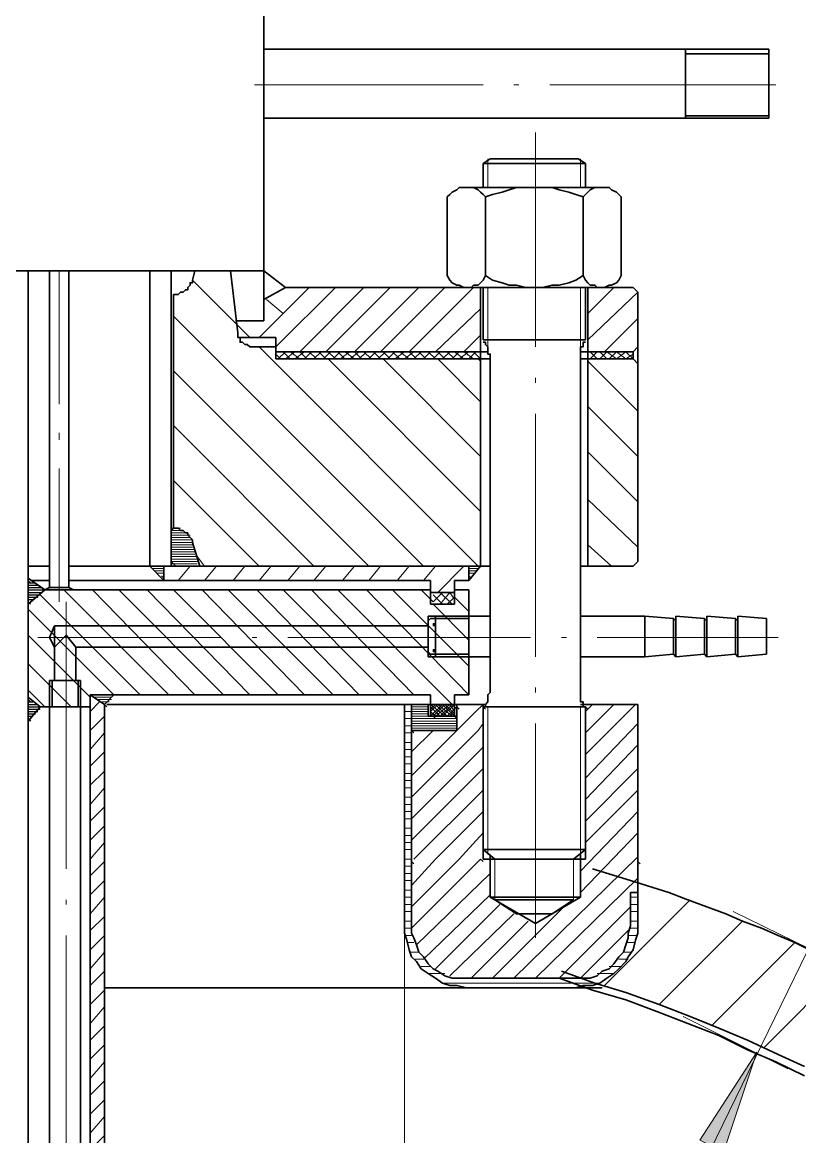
# Model space of a CAD drawing. Header units: inches. Extents: x 46040 to 48278, y -91226 to -88002.
# Drawn here: x 46793.2 to 46949.9, y -89120.8 to -88896.2 of the extents above; entities that cross this region are included whole.
import ezdxf

# ---------------------------------------------------------------- set-up
doc = ezdxf.new("R2010")
doc.units = ezdxf.units.IN
doc.layers.add('图层 1', color=7, linetype='Continuous')
doc.layers.add('轮廓线', color=7, linetype='Continuous')
doc.layers.add('标注线', color=3, linetype='Continuous', lineweight=9)
doc.layers.add('细实线', color=140, linetype='Continuous', lineweight=9)

msp = doc.modelspace()

# ---------------------------------------------------------------- hatches: boundary and pattern name
at = {"layer": '标注线'}
msp.add_hatch(color=256, dxfattribs=at).paths.add_polyline_path([(46941.275, -89103.728), (46929.755, -89121.49), (46934.554, -89123.889)])
at = {"layer": '轮廓线'}
h = msp.add_hatch(color=256, dxfattribs=at)
h.dxf.hatch_style = 2
h.paths.add_polyline_path([(46875.995, -89017.33), (46876.474, -89017.33), (46876.474, -89017.808), (46875.995, -89017.808)])
h = msp.add_hatch(color=256, dxfattribs=at)
h.dxf.hatch_style = 2
h.paths.add_polyline_path([(46875.995, -89022.609), (46876.474, -89022.609), (46876.474, -89023.09), (46875.995, -89023.09)])

# ---------------------------------------------------------------- linework, layer by layer
at = {"layer": '图层 1', "lineweight": 0}
for points in [[(46875.995, -89017.33), (46876.474, -89017.33), (46876.474, -89017.808), (46875.995, -89017.808), (46875.995, -89017.33)], [(46875.995, -89022.609), (46876.474, -89022.609), (46876.474, -89023.09), (46875.995, -89023.09), (46875.995, -89022.609)]]:
    msp.add_lwpolyline(points, dxfattribs=at)
at = {"layer": '标注线'}
for points in [[(46870.235, -89033.65), (46870.235, -89142.609)], [(46961.915, -89061.969), (46904.314, -89180.049)], [(46941.275, -89103.728), (46929.755, -89121.49), (46934.554, -89123.889), (46941.275, -89103.728)]]:
    msp.add_lwpolyline(points, dxfattribs=at)
at = {"layer": '细实线', "lineweight": 18}
for points in [[(46851.034, -88949.65), (46840.954, -88959.728)], [(46856.314, -88949.65), (46844.314, -88961.65)], [(46862.075, -88949.65), (46849.114, -88962.609)], [(46867.355, -88949.65), (46854.394, -88962.609)], [(46873.114, -88949.65), (46860.155, -88962.609)], [(46878.394, -88949.65), (46865.435, -88962.609)], [(46884.155, -88949.65), (46871.194, -88962.609)], [(46912.474, -88949.65), (46907.194, -88954.93)], [(46917.275, -88950.609), (46907.194, -88960.209)], [(46842.394, -88952.049), (46845.755, -88954.93)], [(46823.675, -88955.41), (46874.075, -89005.808)], [(46885.595, -88953.969), (46876.474, -88962.609)], [(46917.275, -88955.889), (46910.554, -88962.609)], [(46885.595, -88959.25), (46882.235, -88962.609)], [(46840.954, -88961.65), (46885.114, -89005.808)], [(46844.314, -88963.09), (46845.275, -88964.049)], [(46846.235, -88962.609), (46844.794, -88964.049)], [(46845.755, -88962.609), (46847.194, -88964.049)], [(46848.155, -88962.609), (46846.235, -88964.049)], [(46847.194, -88962.609), (46849.114, -88964.049)], [(46850.075, -88962.609), (46848.155, -88964.049)], [(46849.114, -88962.609), (46850.554, -88964.049)], [(46851.515, -88962.609), (46850.075, -88964.049)], [(46851.034, -88962.609), (46852.474, -88964.049)], [(46853.435, -88962.609), (46851.995, -88964.049)], [(46852.954, -88962.609), (46854.394, -88964.049)], [(46855.355, -88962.609), (46853.915, -88964.049)], [(46854.874, -88962.609), (46856.314, -88964.049)], [(46854.874, -88964.049), (46885.595, -88994.769)], [(46857.275, -88962.609), (46855.835, -88964.049)], [(46856.794, -88962.609), (46858.235, -88964.049)], [(46859.194, -88962.609), (46857.275, -88964.049)], [(46858.235, -88962.609), (46860.155, -88964.049)], [(46861.114, -88962.609), (46859.194, -88964.049)], [(46860.155, -88962.609), (46861.595, -88964.049)], [(46862.554, -88962.609), (46861.114, -88964.049)], [(46862.075, -88962.609), (46863.515, -88964.049)], [(46864.474, -88962.609), (46863.034, -88964.049)], [(46863.995, -88962.609), (46865.435, -88964.049)], [(46866.394, -88962.609), (46864.954, -88964.049)], [(46865.915, -88962.609), (46867.355, -88964.049)], [(46865.915, -88964.049), (46885.595, -88983.728)], [(46868.314, -88962.609), (46866.874, -88964.049)], [(46867.835, -88962.609), (46869.275, -88964.049)], [(46870.235, -88962.609), (46868.314, -88964.049)], [(46869.275, -88962.609), (46871.194, -88964.049)], [(46872.155, -88962.609), (46870.235, -88964.049)], [(46871.194, -88962.609), (46872.634, -88964.049)], [(46873.595, -88962.609), (46872.155, -88964.049)], [(46873.114, -88962.609), (46874.554, -88964.049)], [(46875.515, -88962.609), (46874.075, -88964.049)], [(46875.034, -88962.609), (46876.474, -88964.049)], [(46877.435, -88962.609), (46875.995, -88964.049)], [(46876.954, -88962.609), (46878.394, -88964.049)], [(46876.954, -88964.049), (46885.595, -88972.689)], [(46879.355, -88962.609), (46877.915, -88964.049)], [(46878.874, -88962.609), (46880.314, -88964.049)], [(46881.275, -88962.609), (46879.835, -88964.049)], [(46880.314, -88962.609), (46882.235, -88964.049)], [(46883.194, -88962.609), (46881.275, -88964.049)], [(46882.235, -88962.609), (46884.155, -88964.049)], [(46884.634, -88962.609), (46883.194, -88964.049)], [(46884.155, -88962.609), (46885.595, -88964.049)], [(46907.194, -88964.529), (46917.275, -88974.609)], [(46823.675, -88966.449), (46863.034, -89005.808)], [(46907.194, -88973.65), (46917.275, -88983.728)], [(46823.675, -88977.49), (46851.995, -89005.808)], [(46907.194, -88982.769), (46917.275, -88992.849)], [(46823.675, -88988.529), (46840.954, -89005.808)], [(46907.194, -88992.369), (46917.275, -89001.969)], [(46907.194, -89001.49), (46911.995, -89005.808)], [(46827.034, -89005.808), (46824.634, -89008.689)], [(46832.314, -89005.808), (46829.915, -89008.689)], [(46838.075, -89005.808), (46835.675, -89008.689)], [(46843.355, -89005.808), (46840.954, -89008.689)], [(46849.114, -89005.808), (46846.714, -89008.689)], [(46854.394, -89005.808), (46851.995, -89008.689)], [(46860.155, -89005.808), (46857.755, -89008.689)], [(46865.435, -89005.808), (46863.034, -89008.689)], [(46871.194, -89005.808), (46868.794, -89008.689)], [(46876.474, -89005.808), (46874.075, -89008.689)], [(46882.235, -89005.808), (46876.954, -89011.09)], [(46796.794, -89011.568), (46816.954, -89031.728)], [(46801.595, -89010.609), (46822.714, -89031.728)], [(46807.355, -89010.609), (46827.995, -89031.728)], [(46812.634, -89010.609), (46833.755, -89031.728)], [(46818.394, -89010.609), (46839.034, -89031.728)], [(46823.675, -89010.609), (46844.794, -89031.728)], [(46829.435, -89010.609), (46850.075, -89031.728)], [(46834.714, -89010.609), (46855.835, -89031.728)], [(46840.474, -89010.609), (46861.114, -89031.728)], [(46845.755, -89010.609), (46866.874, -89031.728)], [(46851.515, -89010.609), (46872.155, -89031.728)], [(46856.794, -89010.609), (46880.314, -89034.129)], [(46862.554, -89010.609), (46883.194, -89031.728)], [(46867.835, -89010.609), (46883.194, -89025.969)], [(46875.995, -89013.49), (46883.194, -89020.689)], [(46880.314, -89012.049), (46883.194, -89014.93)], [(46794.394, -89014.449), (46811.675, -89031.728)], [(46794.394, -89019.728), (46806.874, -89032.209)], [(46794.394, -89025.49), (46803.034, -89034.129)], [(46808.794, -89033.17), (46806.874, -89035.09)], [(46916.794, -89033.65), (46906.714, -89043.728)], [(46912.474, -89033.65), (46906.714, -89039.41)], [(46809.755, -89036.049), (46806.874, -89038.93)], [(46884.634, -89035.09), (46880.794, -89038.93)], [(46917.275, -89037.49), (46906.714, -89048.529)], [(46809.755, -89039.41), (46806.874, -89042.769)], [(46885.114, -89038.93), (46871.675, -89052.369)], [(46880.794, -89038.93), (46871.675, -89048.049)], [(46809.755, -89043.25), (46806.874, -89046.129)], [(46886.075, -89042.289), (46871.675, -89056.689)], [(46917.275, -89041.808), (46906.714, -89052.849)], [(46809.755, -89047.09), (46806.874, -89049.969)], [(46886.075, -89046.609), (46871.675, -89061.01)], [(46917.275, -89046.609), (46906.714, -89057.17)], [(46809.755, -89050.449), (46806.874, -89053.808)], [(46886.075, -89050.93), (46872.155, -89064.849)], [(46917.275, -89050.93), (46906.714, -89061.49)], [(46809.755, -89054.289), (46806.874, -89057.17)], [(46886.075, -89055.25), (46876.474, -89064.849)], [(46917.275, -89055.25), (46905.755, -89067.25)], [(46809.755, -89058.129), (46806.874, -89061.01)], [(46917.275, -89059.568), (46905.755, -89071.568)], [(46809.755, -89061.49), (46806.874, -89064.849)], [(46809.755, -89065.33), (46806.874, -89068.209)], [(46885.595, -89064.849), (46871.675, -89078.769)], [(46881.275, -89064.849), (46871.675, -89074.449)], [(46876.474, -89064.849), (46871.675, -89070.129)], [(46917.275, -89064.369), (46892.314, -89088.849)], [(46887.515, -89067.728), (46872.634, -89082.129)], [(46809.755, -89069.17), (46806.874, -89072.049)], [(46917.275, -89068.689), (46896.634, -89088.849)], [(46809.755, -89072.529), (46806.874, -89075.889)], [(46887.515, -89072.049), (46874.075, -89085.01)], [(46889.435, -89073.969), (46876.474, -89086.93)], [(46915.835, -89074.449), (46901.435, -89088.849)], [(46927.835, -89073.01), (46910.554, -89090.289)], [(46809.755, -89076.369), (46806.874, -89079.25)], [(46892.314, -89075.889), (46879.355, -89088.369)], [(46895.194, -89077.33), (46883.675, -89088.849)], [(46915.835, -89078.769), (46905.755, -89088.849)], [(46938.394, -89077.33), (46921.595, -89094.129)], [(46809.755, -89080.209), (46806.874, -89083.09)], [(46809.755, -89083.568), (46806.874, -89086.93)], [(46948.954, -89081.65), (46932.155, -89098.449)], [(46809.755, -89087.41), (46806.874, -89090.289)], [(46959.034, -89086.449), (46942.714, -89102.769)], [(46809.755, -89091.25), (46806.874, -89094.129)], [(46809.755, -89094.609), (46806.874, -89097.969)], [(46809.755, -89098.449), (46806.874, -89101.33)], [(46809.755, -89102.289), (46806.874, -89105.17)], [(46809.755, -89105.65), (46806.874, -89109.01)], [(46809.755, -89109.49), (46806.874, -89112.369)], [(46809.755, -89113.33), (46806.874, -89116.209)], [(46809.755, -89116.689), (46806.874, -89120.049)], [(46809.755, -89120.529), (46806.874, -89123.41)]]:
    msp.add_lwpolyline(points, dxfattribs=at)
at = {"layer": '轮廓线', "lineweight": 35}
for points in [[(46841.915, -88703.889), (46841.915, -88915.568)], [(46841.915, -88901.65), (46943.675, -88901.65)], [(46926.874, -88901.65), (46926.874, -88915.568)], [(46943.675, -88901.65), (46943.675, -88915.568)], [(46926.874, -88902.609), (46943.675, -88902.609)], [(46926.874, -88915.09), (46943.675, -88915.09)], [(46841.915, -88915.568), (46841.915, -88956.369)], [(46841.915, -88915.568), (46943.675, -88915.568)], [(46887.515, -88923.728), (46886.075, -88924.689)], [(46905.275, -88923.728), (46887.515, -88923.728)], [(46905.275, -88923.728), (46906.714, -88924.689)], [(46886.075, -88924.689), (46886.075, -88929.49)], [(46906.714, -88924.689), (46886.075, -88924.689)], [(46906.714, -88924.689), (46906.714, -88929.49)], [(46886.554, -88931.41), (46886.075, -88930.93), (46885.595, -88930.449), (46885.114, -88929.969), (46884.155, -88929.49), (46883.675, -88929.49), (46882.714, -88929.49), (46882.235, -88929.49), (46881.275, -88929.49), (46880.794, -88929.969), (46879.835, -88930.449), (46879.355, -88930.93), (46878.874, -88931.41)], [(46910.075, -88929.49), (46882.714, -88929.49)], [(46906.235, -88931.41), (46904.794, -88930.93), (46903.355, -88930.449), (46901.435, -88929.969), (46899.995, -88929.49), (46898.075, -88929.49), (46896.634, -88929.49), (46894.714, -88929.49), (46892.794, -88929.49), (46891.355, -88929.969), (46889.915, -88930.449), (46887.995, -88930.93), (46886.554, -88931.41)], [(46913.915, -88931.41), (46913.435, -88930.93), (46912.954, -88930.449), (46911.995, -88929.969), (46911.515, -88929.49), (46910.554, -88929.49), (46910.075, -88929.49), (46909.114, -88929.49), (46908.634, -88929.49), (46907.675, -88929.969), (46907.194, -88930.449), (46906.714, -88930.93), (46906.235, -88931.41)], [(46878.874, -88931.41), (46878.874, -88947.25)], [(46886.554, -88931.41), (46886.554, -88947.25)], [(46906.235, -88931.41), (46906.235, -88947.25)], [(46913.915, -88931.41), (46913.915, -88947.25)], [(46690.714, -88946.289), (46841.915, -88946.289)], [(46794.394, -88946.289), (46794.394, -89151.25)], [(46798.714, -88946.289), (46798.714, -89010.129)], [(46802.554, -88946.289), (46802.554, -89010.129)], [(46818.874, -88946.289), (46818.874, -89005.808)], [(46823.194, -88946.289), (46823.194, -89005.808)], [(46827.995, -88946.289), (46827.515, -88948.209)], [(46835.194, -88946.289), (46836.634, -88958.769)], [(46841.915, -88946.289), (46846.235, -88949.65)], [(46823.675, -88951.09), (46824.155, -88951.09), (46824.634, -88951.09), (46825.114, -88950.609), (46825.595, -88950.609), (46826.075, -88950.129), (46826.554, -88950.129), (46826.554, -88949.65), (46827.034, -88949.17), (46827.034, -88948.689), (46827.515, -88948.689), (46827.515, -88948.209)], [(46878.874, -88947.25), (46879.355, -88948.209), (46879.835, -88948.689), (46880.794, -88949.17), (46881.275, -88949.17), (46882.235, -88949.65), (46882.714, -88949.65), (46883.675, -88949.65), (46884.155, -88949.17), (46885.114, -88949.17), (46885.595, -88948.689), (46886.075, -88948.209), (46886.554, -88947.25)], [(46886.554, -88947.25), (46887.995, -88948.209), (46889.915, -88948.689), (46891.355, -88949.17), (46892.794, -88949.17), (46894.714, -88949.65), (46896.634, -88949.65), (46898.075, -88949.65), (46899.995, -88949.17), (46901.435, -88949.17), (46903.355, -88948.689), (46904.794, -88948.209), (46906.235, -88947.25)], [(46906.235, -88947.25), (46906.714, -88948.209), (46907.194, -88948.689), (46907.675, -88949.17), (46908.634, -88949.17), (46909.114, -88949.65), (46910.075, -88949.65), (46910.554, -88949.65), (46911.515, -88949.17), (46911.995, -88949.17), (46912.954, -88948.689), (46913.435, -88948.209), (46913.915, -88947.25)], [(46823.675, -88951.09), (46823.675, -88998.129)], [(46846.235, -88949.65), (46841.915, -88952.049)], [(46846.235, -88949.65), (46916.314, -88949.65)], [(46885.595, -88949.65), (46912.474, -88949.65)], [(46885.595, -88949.65), (46885.595, -89005.808)], [(46886.075, -88949.65), (46886.075, -88960.209)], [(46906.714, -88949.65), (46906.714, -88960.209)], [(46907.194, -88949.65), (46907.194, -89005.808)], [(46916.314, -88949.65), (46917.275, -88950.609)], [(46917.275, -88950.609), (46917.275, -88961.65)], [(46841.915, -88952.049), (46841.915, -88956.369)], [(46917.275, -88954.93), (46917.275, -89004.849)], [(46836.155, -88956.369), (46841.915, -88956.369)], [(46836.634, -88958.769), (46836.634, -88959.25), (46836.634, -88959.728), (46837.114, -88959.728), (46837.114, -88960.209), (46837.114, -88960.689), (46837.595, -88960.689), (46838.075, -88961.17), (46838.554, -88961.17), (46839.034, -88961.65), (46839.515, -88961.65)], [(46836.634, -88959.728), (46844.314, -88959.728)], [(46844.314, -88959.728), (46844.314, -88964.049)], [(46906.714, -88960.209), (46886.075, -88960.209)], [(46839.515, -88961.65), (46844.314, -88961.65)], [(46887.515, -88963.568), (46887.515, -88963.09), (46887.034, -88963.09), (46887.034, -88962.609), (46887.034, -88962.129), (46887.034, -88961.65), (46886.554, -88961.17), (46886.554, -88960.689), (46886.075, -88960.689)], [(46906.714, -88960.689), (46906.235, -88960.689), (46906.235, -88961.17), (46906.235, -88961.65), (46905.755, -88961.65), (46905.755, -88962.129), (46905.755, -88962.609), (46905.755, -88963.09), (46905.755, -88963.568)], [(46917.275, -88961.65), (46916.314, -88962.609)], [(46844.314, -88962.609), (46887.034, -88962.609)], [(46844.314, -88964.049), (46887.515, -88964.049)], [(46887.515, -88963.09), (46887.515, -89031.25)], [(46916.314, -88962.609), (46905.755, -88962.609)], [(46905.755, -88963.568), (46905.755, -89031.25)], [(46916.314, -88964.049), (46905.755, -88964.049)], [(46916.314, -88962.609), (46916.314, -88964.049)], [(46916.314, -88964.049), (46917.275, -88965.01)], [(46827.515, -89001.01), (46827.515, -89000.529), (46827.034, -89000.049), (46826.554, -88999.568), (46826.554, -88999.09), (46826.075, -88999.09), (46825.595, -88998.609), (46825.114, -88998.609), (46824.634, -88998.129), (46824.155, -88998.129), (46823.675, -88998.129)], [(46827.515, -89001.01), (46828.954, -89005.808)], [(46823.194, -89004.849), (46824.155, -89005.808)], [(46917.275, -89004.849), (46916.314, -89005.808)], [(46794.394, -89005.808), (46798.714, -89005.808)], [(46802.554, -89005.808), (46887.515, -89005.808)], [(46818.874, -89005.808), (46821.755, -89008.689)], [(46821.755, -89005.808), (46821.755, -89008.689)], [(46883.194, -89005.808), (46883.194, -89008.689)], [(46885.595, -89005.808), (46883.194, -89008.689)], [(46916.314, -89005.808), (46905.755, -89005.808)], [(46794.394, -89008.209), (46797.755, -89010.609)], [(46794.874, -89008.689), (46798.714, -89008.689)], [(46798.714, -89008.689), (46794.874, -89008.689)], [(46802.554, -89008.689), (46875.515, -89008.689)], [(46875.515, -89008.689), (46875.515, -89011.09)], [(46880.314, -89008.689), (46880.314, -89011.09)], [(46880.314, -89008.689), (46883.194, -89008.689)], [(46797.755, -89010.609), (46794.394, -89013.49)], [(46798.714, -89010.129), (46797.755, -89010.609)], [(46797.755, -89010.609), (46875.515, -89010.609)], [(46798.714, -89010.129), (46802.554, -89010.129)], [(46802.554, -89010.129), (46803.515, -89010.609)], [(46875.515, -89010.609), (46875.515, -89013.49)], [(46875.515, -89011.09), (46880.314, -89011.09)], [(46880.314, -89010.609), (46883.194, -89010.609)], [(46880.314, -89010.609), (46880.314, -89013.49)], [(46883.194, -89010.609), (46883.194, -89031.728)], [(46875.515, -89013.49), (46880.314, -89013.49)], [(46875.034, -89015.889), (46875.034, -89024.049)], [(46876.474, -89015.889), (46875.034, -89015.889)], [(46875.995, -89016.369), (46875.515, -89016.369), (46875.034, -89016.849), (46875.034, -89017.33)], [(46883.194, -89016.369), (46875.995, -89016.369)], [(46876.474, -89015.889), (46876.474, -89024.049)], [(46883.194, -89015.889), (46876.474, -89015.889)], [(46883.194, -89015.889), (46887.515, -89015.889)], [(46918.714, -89015.889), (46905.755, -89015.889)], [(46918.714, -89015.889), (46918.714, -89024.049)], [(46918.714, -89015.889), (46924.474, -89016.369)], [(46924.474, -89016.369), (46924.474, -89023.568)], [(46924.474, -89016.369), (46924.954, -89016.849)], [(46924.954, -89015.889), (46924.954, -89024.049)], [(46924.954, -89015.889), (46930.714, -89016.369)], [(46930.714, -89016.369), (46930.714, -89023.568)], [(46930.714, -89016.369), (46931.194, -89016.849)], [(46931.194, -89015.889), (46931.194, -89024.049)], [(46931.194, -89015.889), (46936.954, -89016.369)], [(46936.954, -89016.369), (46936.954, -89023.568)], [(46936.954, -89016.369), (46937.435, -89016.849)], [(46937.435, -89015.889), (46937.435, -89024.049)], [(46937.435, -89015.889), (46943.194, -89016.369)], [(46943.194, -89016.369), (46943.194, -89023.568)], [(46799.675, -89017.808), (46798.714, -89020.209)], [(46875.034, -89017.808), (46799.675, -89017.808)], [(46799.675, -89017.808), (46799.675, -89028.849)], [(46798.714, -89020.209), (46799.675, -89022.129)], [(46802.075, -89019.728), (46799.675, -89022.129)], [(46802.075, -89019.728), (46803.995, -89022.129)], [(46875.034, -89022.129), (46803.995, -89022.129)], [(46803.995, -89022.129), (46803.995, -89028.849)], [(46875.034, -89022.609), (46875.034, -89023.09), (46875.515, -89023.568), (46875.995, -89023.568)], [(46876.474, -89024.049), (46875.034, -89024.049)], [(46883.194, -89023.568), (46875.995, -89023.568)], [(46883.194, -89024.049), (46876.474, -89024.049)], [(46883.194, -89024.049), (46887.515, -89024.049)], [(46918.714, -89024.049), (46905.755, -89024.049)], [(46924.474, -89023.568), (46918.714, -89024.049)], [(46924.474, -89023.568), (46924.954, -89024.049)], [(46930.714, -89023.568), (46924.954, -89024.049)], [(46930.714, -89023.568), (46931.194, -89024.049)], [(46936.954, -89023.568), (46931.194, -89024.049)], [(46936.954, -89023.568), (46937.435, -89024.049)], [(46943.194, -89023.568), (46937.435, -89024.049)], [(46798.714, -89028.849), (46804.954, -89028.849)], [(46798.714, -89028.849), (46798.714, -89034.129)], [(46799.194, -89028.849), (46799.194, -89034.129)], [(46804.474, -89028.849), (46804.474, -89034.129)], [(46804.954, -89028.849), (46804.954, -89034.129)], [(46806.874, -89031.728), (46875.515, -89031.728)], [(46806.874, -89031.728), (46809.755, -89033.65)], [(46806.874, -89031.728), (46806.874, -89157.969)], [(46811.675, -89031.728), (46809.755, -89033.65)], [(46875.515, -89031.728), (46875.515, -89033.65)], [(46880.314, -89031.728), (46883.194, -89031.728)], [(46880.314, -89031.728), (46880.314, -89033.65)], [(46886.075, -89034.129), (46886.554, -89034.129), (46886.554, -89033.65), (46887.034, -89033.17), (46887.034, -89032.689), (46887.034, -89032.209), (46887.034, -89031.728), (46887.515, -89031.25)], [(46905.755, -89031.25), (46905.755, -89031.25), (46905.755, -89031.728), (46905.755, -89032.209), (46905.755, -89032.689), (46905.755, -89033.17), (46906.235, -89033.17), (46906.235, -89033.65), (46906.235, -89034.129), (46906.714, -89034.129)], [(46794.394, -89032.209), (46796.794, -89034.129)], [(46796.794, -89034.129), (46794.394, -89037.01)], [(46796.794, -89034.129), (46806.874, -89034.129)], [(46798.714, -89034.129), (46798.714, -89131.568)], [(46804.954, -89034.129), (46804.954, -89131.568)], [(46809.755, -89033.65), (46809.755, -89146.93)], [(46810.235, -89033.65), (46880.314, -89033.65)], [(46823.194, -89033.65), (46880.314, -89033.65)], [(46870.235, -89033.65), (46870.235, -89078.289)], [(46871.675, -89033.65), (46871.675, -89078.289)], [(46873.114, -89033.65), (46875.515, -89033.65)], [(46873.114, -89033.65), (46875.515, -89033.65)], [(46875.034, -89033.65), (46875.034, -89036.049)], [(46875.034, -89033.65), (46875.034, -89036.049)], [(46875.515, -89033.65), (46875.515, -89036.049)], [(46875.515, -89033.65), (46875.515, -89036.049)], [(46880.314, -89033.65), (46886.554, -89033.65)], [(46880.314, -89033.65), (46886.554, -89033.65)], [(46880.314, -89033.65), (46880.314, -89036.049)], [(46880.314, -89033.65), (46886.554, -89033.65)], [(46880.314, -89033.65), (46886.554, -89033.65)], [(46880.314, -89033.65), (46886.554, -89033.65)], [(46880.314, -89033.65), (46880.314, -89036.049)], [(46880.794, -89033.65), (46880.794, -89038.93)], [(46880.794, -89033.65), (46880.794, -89038.93)], [(46886.075, -89033.65), (46880.794, -89033.65)], [(46886.075, -89033.65), (46886.075, -89062.93)], [(46886.075, -89034.129), (46906.714, -89034.129)], [(46886.075, -89034.129), (46906.714, -89034.129)], [(46886.075, -89034.129), (46886.554, -89034.609)], [(46905.755, -89033.65), (46917.275, -89033.65)], [(46906.235, -89033.65), (46917.275, -89033.65)], [(46906.235, -89033.65), (46917.275, -89033.65)], [(46906.235, -89033.65), (46917.275, -89033.65)], [(46906.235, -89033.65), (46917.275, -89033.65)], [(46906.235, -89033.65), (46917.275, -89033.65)], [(46906.714, -89034.129), (46906.714, -89062.93)], [(46906.714, -89034.129), (46907.194, -89034.609)], [(46917.275, -89033.65), (46917.275, -89078.289)], [(46875.034, -89036.049), (46880.794, -89036.049)], [(46875.034, -89036.049), (46880.794, -89036.049)], [(46871.675, -89038.93), (46880.794, -89038.93)], [(46872.155, -89038.93), (46880.794, -89038.93)], [(46886.075, -89061.969), (46886.075, -89064.849)], [(46886.075, -89062.93), (46906.714, -89062.93)], [(46886.075, -89062.93), (46888.474, -89064.849)], [(46906.714, -89062.93), (46904.314, -89064.849)], [(46906.714, -89062.93), (46906.714, -89064.849)], [(46886.075, -89064.849), (46896.634, -89064.849)], [(46887.515, -89063.889), (46887.515, -89072.529)], [(46888.474, -89064.849), (46904.314, -89064.849)], [(46906.714, -89064.849), (46896.634, -89064.849)], [(46905.755, -89063.889), (46905.755, -89072.529)], [(46917.275, -89065.33), (46917.755, -89065.808)], [(46917.275, -89065.33), (46917.755, -89065.808)], [(46908.155, -89066.769), (46915.835, -89069.17)], [(46915.835, -89069.17), (46923.515, -89071.568)], [(46887.515, -89072.529), (46896.634, -89072.529)], [(46887.515, -89072.529), (46896.634, -89077.808)], [(46905.755, -89072.529), (46896.634, -89072.529)], [(46905.755, -89072.529), (46896.634, -89077.808)], [(46915.835, -89071.568), (46917.275, -89071.568)], [(46915.835, -89071.568), (46915.835, -89078.289)], [(46923.515, -89071.568), (46927.355, -89073.01)], [(46904.314, -89073.01), (46888.474, -89073.01)], [(46888.474, -89073.01), (46892.794, -89075.889)], [(46904.314, -89073.01), (46899.995, -89075.889)], [(46927.355, -89073.01), (46931.194, -89074.449)], [(46931.194, -89074.449), (46935.034, -89075.889)], [(46899.995, -89075.889), (46892.794, -89075.889)], [(46935.034, -89075.889), (46938.394, -89077.33)], [(46870.235, -89078.289), (46870.235, -89079.728), (46870.714, -89081.17), (46871.194, -89083.09), (46871.675, -89084.529), (46872.634, -89085.49), (46873.595, -89086.93), (46875.034, -89087.889), (46876.474, -89088.849), (46877.915, -89089.808), (46879.355, -89090.289), (46880.794, -89090.289), (46882.714, -89090.769)], [(46870.235, -89078.289), (46870.235, -89079.728), (46870.714, -89081.17), (46871.194, -89083.09), (46871.675, -89084.529), (46872.634, -89085.49), (46873.595, -89086.93), (46875.034, -89087.889), (46876.474, -89088.849), (46877.915, -89089.808), (46879.355, -89090.289), (46880.794, -89090.289), (46882.714, -89090.769)], [(46871.675, -89078.289), (46871.675, -89079.728), (46872.155, -89080.689), (46872.634, -89082.129), (46873.114, -89083.568), (46874.075, -89084.529), (46875.034, -89085.969), (46875.995, -89086.93), (46876.954, -89087.41), (46878.394, -89088.369), (46879.835, -89088.849), (46881.275, -89088.849), (46882.714, -89088.849)], [(46871.675, -89078.289), (46871.675, -89079.728), (46872.155, -89080.689), (46872.634, -89082.129), (46873.114, -89083.568), (46874.075, -89084.529), (46875.034, -89085.969), (46875.995, -89086.93), (46876.954, -89087.41), (46878.394, -89088.369), (46879.835, -89088.849), (46881.275, -89088.849), (46882.714, -89088.849)], [(46904.794, -89088.849), (46906.235, -89088.849), (46907.675, -89088.849), (46909.114, -89088.369), (46910.075, -89087.41), (46911.515, -89086.93), (46912.474, -89085.969), (46913.435, -89084.529), (46914.394, -89083.568), (46914.874, -89082.129), (46915.355, -89080.689), (46915.355, -89079.728), (46915.835, -89078.289)], [(46904.794, -89088.849), (46906.235, -89088.849), (46907.675, -89088.849), (46909.114, -89088.369), (46910.075, -89087.41), (46911.515, -89086.93), (46912.474, -89085.969), (46913.435, -89084.529), (46914.394, -89083.568), (46914.874, -89082.129), (46915.355, -89080.689), (46915.355, -89079.728), (46915.835, -89078.289)], [(46904.794, -89090.769), (46906.235, -89090.289), (46908.155, -89090.289), (46909.595, -89089.808), (46911.034, -89088.849), (46912.474, -89087.889), (46913.435, -89086.93), (46914.874, -89085.49), (46915.355, -89084.529), (46916.314, -89083.09), (46916.794, -89081.17), (46917.275, -89079.728), (46917.275, -89078.289)], [(46938.394, -89077.33), (46942.235, -89078.769)], [(46942.235, -89078.769), (46945.595, -89080.209)], [(46945.595, -89080.209), (46948.954, -89081.65)], [(46948.954, -89081.65), (46952.794, -89083.568)], [(46901.915, -89087.41), (46908.634, -89089.808)], [(46882.714, -89088.849), (46904.794, -89088.849)], [(46901.435, -89088.849), (46908.155, -89091.25)], [(46908.634, -89089.808), (46914.874, -89091.728)], [(46910.075, -89090.769), (46809.755, -89090.769)], [(46882.714, -89090.769), (46904.794, -89090.769)], [(46908.155, -89091.25), (46914.874, -89093.17)], [(46914.874, -89091.728), (46921.595, -89094.129)], [(46914.874, -89093.17), (46921.114, -89095.568)], [(46921.595, -89094.129), (46927.835, -89096.529)], [(46921.114, -89095.568), (46927.355, -89097.969)], [(46927.835, -89096.529), (46933.595, -89098.93)], [(46927.355, -89097.969), (46933.595, -89100.369)], [(46933.595, -89098.93), (46939.355, -89101.33)], [(46933.595, -89100.369), (46939.355, -89103.25)], [(46939.355, -89101.33), (46945.595, -89104.209)], [(46939.355, -89103.25), (46945.114, -89105.65)], [(46945.114, -89105.65), (46950.874, -89108.529)], [(46945.595, -89104.209), (46950.874, -89106.609)]]:
    msp.add_lwpolyline(points, dxfattribs=at)
at = {"layer": '轮廓线', "lineweight": 18}
for points in [[(46839.995, -88908.849), (46886.075, -88908.849)], [(46892.314, -88908.849), (46893.275, -88908.849)], [(46899.515, -88908.849), (46945.114, -88908.849)], [(46896.634, -88961.65), (46896.634, -88918.449)], [(46887.034, -88923.728), (46887.034, -88929.49)], [(46905.755, -88923.728), (46905.755, -88929.49)], [(46800.634, -88946.289), (46800.634, -88973.17)], [(46827.515, -88948.209), (46839.034, -88959.728)], [(46887.034, -88949.65), (46887.034, -88962.129)], [(46905.755, -88949.65), (46905.755, -88962.129)], [(46896.634, -88968.849), (46896.634, -88967.889)], [(46896.634, -89024.049), (46896.634, -88975.09)], [(46800.634, -88978.93), (46800.634, -88980.369)], [(46800.634, -88986.129), (46800.634, -89013.01)], [(46828.474, -89003.889), (46829.915, -89005.808)], [(46802.075, -89013.01), (46802.075, -89066.769)], [(46796.314, -89020.209), (46833.275, -89020.209)], [(46839.515, -89020.209), (46840.474, -89020.209)], [(46846.714, -89020.209), (46895.675, -89020.209)], [(46901.915, -89020.209), (46902.874, -89020.209)], [(46909.114, -89020.209), (46945.595, -89020.209)], [(46896.634, -89031.25), (46896.634, -89030.289)], [(46871.675, -89034.129), (46875.034, -89034.129)], [(46872.155, -89034.129), (46875.034, -89034.129)], [(46877.915, -89033.65), (46875.515, -89036.049)], [(46876.954, -89033.65), (46875.515, -89035.09)], [(46876.474, -89033.65), (46875.515, -89034.609)], [(46875.515, -89033.65), (46875.995, -89034.129)], [(46875.515, -89033.65), (46878.394, -89036.049)], [(46877.915, -89033.65), (46875.515, -89036.049)], [(46876.954, -89033.65), (46875.515, -89035.09)], [(46876.474, -89033.65), (46875.515, -89034.609)], [(46875.515, -89033.65), (46875.995, -89034.129)], [(46875.515, -89033.65), (46878.394, -89036.049)], [(46875.515, -89034.129), (46877.435, -89036.049)], [(46875.515, -89034.129), (46877.435, -89036.049)], [(46878.394, -89033.65), (46875.995, -89036.049)], [(46878.394, -89033.65), (46875.995, -89036.049)], [(46879.355, -89033.65), (46876.474, -89036.049)], [(46876.474, -89033.65), (46878.874, -89036.049)], [(46879.355, -89033.65), (46876.474, -89036.049)], [(46876.474, -89033.65), (46878.874, -89036.049)], [(46876.954, -89033.65), (46879.835, -89036.049)], [(46876.954, -89033.65), (46879.835, -89036.049)], [(46879.835, -89033.65), (46877.435, -89036.049)], [(46879.835, -89033.65), (46877.435, -89036.049)], [(46880.314, -89033.65), (46877.915, -89036.049)], [(46877.915, -89033.65), (46880.314, -89036.049)], [(46880.314, -89033.65), (46877.915, -89036.049)], [(46877.915, -89033.65), (46880.314, -89036.049)], [(46878.394, -89033.65), (46880.314, -89035.568)], [(46878.394, -89033.65), (46880.314, -89035.568)], [(46879.355, -89033.65), (46880.314, -89035.09)], [(46879.355, -89033.65), (46880.314, -89035.09)], [(46880.314, -89034.129), (46880.794, -89034.609)], [(46880.314, -89034.129), (46880.794, -89034.609)], [(46886.075, -89033.65), (46884.634, -89035.09)], [(46887.034, -89034.129), (46887.034, -89063.889)], [(46905.755, -89034.129), (46905.755, -89063.889)], [(46908.155, -89033.65), (46906.714, -89035.09)], [(46870.235, -89035.09), (46871.675, -89035.09)], [(46870.235, -89036.529), (46871.675, -89036.529)], [(46871.675, -89034.609), (46875.034, -89034.609)], [(46871.675, -89035.09), (46875.034, -89035.09)], [(46871.675, -89035.568), (46875.034, -89035.568)], [(46871.675, -89036.049), (46875.034, -89036.049)], [(46871.675, -89036.529), (46880.794, -89036.529)], [(46872.155, -89034.609), (46875.034, -89034.609)], [(46872.155, -89035.09), (46875.034, -89035.09)], [(46872.155, -89035.568), (46875.034, -89035.568)], [(46872.155, -89036.049), (46875.034, -89036.049)], [(46872.155, -89036.529), (46880.794, -89036.529)], [(46875.515, -89035.09), (46876.474, -89036.049)], [(46875.515, -89035.09), (46876.474, -89036.049)], [(46875.995, -89036.049), (46876.474, -89036.529)], [(46875.995, -89036.049), (46876.474, -89036.529)], [(46880.314, -89034.609), (46878.874, -89036.049)], [(46880.314, -89034.609), (46878.874, -89036.049)], [(46880.314, -89035.09), (46879.355, -89036.049)], [(46880.314, -89035.09), (46879.355, -89036.049)], [(46880.314, -89036.049), (46880.794, -89036.529)], [(46880.314, -89036.049), (46880.794, -89036.529)], [(46870.235, -89037.969), (46871.675, -89037.969)], [(46871.675, -89037.01), (46880.794, -89037.01)], [(46871.675, -89037.49), (46880.794, -89037.49)], [(46871.675, -89037.969), (46880.794, -89037.969)], [(46871.675, -89038.449), (46880.794, -89038.449)], [(46872.155, -89037.01), (46880.794, -89037.01)], [(46872.155, -89037.49), (46880.794, -89037.49)], [(46872.155, -89037.969), (46880.794, -89037.969)], [(46872.155, -89038.449), (46880.794, -89038.449)], [(46886.075, -89037.49), (46885.114, -89038.93)], [(46896.634, -89080.689), (46896.634, -89037.49)], [(46870.235, -89039.41), (46871.675, -89039.41)], [(46875.995, -89038.93), (46871.675, -89043.25)], [(46871.675, -89038.93), (46872.155, -89039.41)], [(46870.235, -89041.33), (46871.675, -89041.33)], [(46870.235, -89042.769), (46871.675, -89042.769)], [(46870.235, -89044.209), (46871.675, -89044.209)], [(46870.235, -89045.65), (46871.675, -89045.65)], [(46870.235, -89047.568), (46871.675, -89047.568)], [(46870.235, -89049.01), (46871.675, -89049.01)], [(46870.235, -89050.449), (46871.675, -89050.449)], [(46870.235, -89052.369), (46871.675, -89052.369)], [(46870.235, -89053.808), (46871.675, -89053.808)], [(46870.235, -89055.25), (46871.675, -89055.25)], [(46870.235, -89056.689), (46871.675, -89056.689)], [(46870.235, -89058.609), (46871.675, -89058.609)], [(46870.235, -89060.049), (46871.675, -89060.049)], [(46886.075, -89059.568), (46881.275, -89064.849)], [(46870.235, -89061.49), (46871.675, -89061.49)], [(46870.235, -89062.93), (46871.675, -89062.93)], [(46870.235, -89064.849), (46871.675, -89064.849)], [(46871.675, -89065.33), (46872.155, -89065.808)], [(46885.595, -89064.849), (46886.075, -89065.33)], [(46888.474, -89064.849), (46888.474, -89073.01)], [(46904.314, -89064.849), (46904.314, -89073.01)], [(46870.235, -89066.289), (46871.675, -89066.289)], [(46870.235, -89067.728), (46871.675, -89067.728)], [(46870.235, -89069.17), (46871.675, -89069.17)], [(46870.235, -89071.09), (46871.675, -89071.09)], [(46870.235, -89072.529), (46871.675, -89072.529)], [(46915.835, -89072.529), (46917.275, -89072.529)], [(46802.075, -89073.01), (46802.075, -89073.969)], [(46870.235, -89073.969), (46871.675, -89073.969)], [(46902.394, -89074.449), (46887.995, -89088.849)], [(46915.835, -89073.969), (46917.275, -89073.969)], [(46870.235, -89075.41), (46871.675, -89075.41)], [(46915.835, -89075.41), (46917.275, -89075.41)], [(46936.474, -89075.41), (46958.075, -89085.969)], [(46870.235, -89077.33), (46871.675, -89077.33)], [(46870.235, -89078.769), (46871.675, -89078.769)], [(46915.835, -89077.33), (46917.275, -89077.33)], [(46915.835, -89078.769), (46917.275, -89078.769)], [(46802.075, -89080.209), (46802.075, -89133.969)], [(46870.235, -89080.209), (46871.675, -89080.209)], [(46915.355, -89080.209), (46917.275, -89080.209)], [(46870.714, -89081.65), (46872.155, -89081.65)], [(46871.194, -89083.568), (46873.114, -89083.568)], [(46914.394, -89083.568), (46915.835, -89083.568)], [(46914.874, -89081.65), (46916.794, -89081.65)], [(46872.155, -89085.01), (46874.075, -89085.01)], [(46913.435, -89085.01), (46915.355, -89085.01)], [(46873.595, -89086.449), (46875.515, -89086.449)], [(46875.034, -89087.889), (46878.394, -89087.889)], [(46909.114, -89087.889), (46912.474, -89087.889)], [(46911.515, -89086.449), (46913.915, -89086.449)], [(46877.915, -89089.808), (46909.595, -89089.808)], [(46926.394, -89096.529), (46947.515, -89107.09)]]:
    msp.add_lwpolyline(points, dxfattribs=at)
at = {"layer": '轮廓线', "lineweight": 5}
for points in [[(46917.275, -88961.65), (46916.314, -88962.609)], [(46885.114, -88964.049), (46885.595, -88964.529)], [(46907.675, -88962.609), (46909.114, -88964.049)], [(46909.114, -88962.609), (46907.675, -88964.049)], [(46909.595, -88962.609), (46911.034, -88964.049)], [(46911.034, -88962.609), (46909.595, -88964.049)], [(46911.034, -88962.609), (46912.954, -88964.049)], [(46912.954, -88962.609), (46911.515, -88964.049)], [(46912.954, -88962.609), (46914.874, -88964.049)], [(46914.874, -88962.609), (46912.954, -88964.049)], [(46914.874, -88962.609), (46916.314, -88964.049)], [(46916.314, -88963.09), (46914.874, -88964.049)], [(46916.314, -88964.049), (46917.275, -88965.01)], [(46823.194, -88998.129), (46825.114, -88998.129)], [(46823.194, -88998.129), (46823.675, -88998.609)], [(46823.194, -88998.609), (46825.595, -88998.609)], [(46823.194, -88999.09), (46826.075, -88999.09)], [(46823.194, -88999.568), (46827.034, -88999.568)], [(46823.194, -88999.568), (46826.554, -88999.568)], [(46823.194, -89000.049), (46827.034, -89000.049)], [(46823.194, -89000.529), (46827.515, -89000.529)], [(46823.194, -89000.529), (46827.034, -89000.529)], [(46823.194, -89001.01), (46827.515, -89001.01)], [(46823.194, -89001.49), (46827.515, -89001.49)], [(46823.194, -89001.49), (46827.515, -89001.49)], [(46823.194, -89001.969), (46827.515, -89001.969)], [(46823.194, -89002.449), (46827.995, -89002.449)], [(46823.194, -89002.449), (46827.995, -89002.449)], [(46823.194, -89002.93), (46827.995, -89002.93)], [(46823.194, -89003.41), (46827.995, -89003.41)], [(46823.194, -89003.41), (46827.995, -89003.41)], [(46823.194, -89003.889), (46828.474, -89003.889)], [(46823.194, -89004.369), (46828.474, -89004.369)], [(46823.194, -89004.369), (46828.474, -89004.369)], [(46823.194, -89004.849), (46828.474, -89004.849)], [(46818.874, -89005.808), (46821.755, -89005.808)], [(46819.355, -89006.289), (46821.755, -89006.289)], [(46819.835, -89006.769), (46821.755, -89006.769)], [(46820.314, -89007.25), (46821.755, -89007.25)], [(46820.794, -89007.25), (46821.755, -89007.25)], [(46823.194, -89005.33), (46828.474, -89005.33)], [(46823.194, -89005.33), (46828.474, -89005.33)], [(46823.194, -89005.808), (46828.954, -89005.808)], [(46883.194, -89005.808), (46885.595, -89005.808)], [(46883.194, -89006.289), (46885.114, -89006.289)], [(46883.194, -89006.289), (46885.114, -89006.289)], [(46883.194, -89006.769), (46884.634, -89006.769)], [(46883.194, -89007.25), (46884.155, -89007.25)], [(46883.194, -89007.25), (46884.155, -89007.25)], [(46821.275, -89007.728), (46821.755, -89008.209)], [(46821.275, -89008.209), (46821.755, -89008.689)], [(46883.194, -89007.728), (46883.675, -89008.209)], [(46873.595, -89010.609), (46875.995, -89013.01)], [(46877.915, -89011.09), (46875.995, -89013.01)], [(46875.995, -89011.568), (46877.915, -89013.49)], [(46877.435, -89011.09), (46879.835, -89013.49)], [(46879.355, -89011.09), (46877.435, -89013.49)], [(46879.355, -89011.09), (46880.314, -89012.529)], [(46880.314, -89012.049), (46878.874, -89013.49)], [(46794.394, -89030.769), (46797.755, -89034.129)], [(46806.874, -89031.728), (46811.675, -89031.728)], [(46807.355, -89031.728), (46811.675, -89031.728)], [(46807.835, -89032.209), (46811.194, -89032.209)], [(46807.835, -89032.209), (46811.194, -89032.209)], [(46808.314, -89032.689), (46810.714, -89032.689)], [(46808.314, -89032.689), (46811.194, -89032.689)], [(46808.794, -89032.689), (46810.714, -89032.689)], [(46809.275, -89033.17), (46810.235, -89033.17)], [(46809.275, -89033.17), (46810.714, -89033.17)], [(46809.755, -89033.65), (46810.235, -89034.129)], [(46880.794, -89034.129), (46881.275, -89034.609)]]:
    msp.add_lwpolyline(points, dxfattribs=at)
at = {"layer": '轮廓线', "lineweight": 30}
for points in [[(46794.394, -89008.689), (46794.874, -89009.17)], [(46794.394, -89009.17), (46795.835, -89009.17)], [(46794.394, -89009.65), (46796.314, -89009.65)], [(46794.394, -89010.129), (46797.275, -89010.129)], [(46794.394, -89010.609), (46797.755, -89010.609)], [(46794.394, -89011.09), (46797.275, -89011.09)], [(46794.394, -89011.568), (46796.794, -89011.568)], [(46794.394, -89012.049), (46796.314, -89012.049)], [(46794.394, -89012.529), (46795.355, -89012.529)], [(46794.394, -89013.01), (46794.874, -89013.49)], [(46794.394, -89032.689), (46794.874, -89033.17)], [(46794.394, -89033.17), (46795.355, -89033.17)], [(46794.394, -89033.65), (46796.314, -89033.65)], [(46794.394, -89034.129), (46796.794, -89034.129)], [(46794.394, -89034.609), (46796.794, -89034.609)], [(46794.394, -89035.09), (46796.314, -89035.09)], [(46794.394, -89035.568), (46795.835, -89035.568)], [(46794.394, -89036.049), (46795.355, -89036.049)], [(46794.394, -89036.529), (46794.874, -89037.01)]]:
    msp.add_lwpolyline(points, dxfattribs=at)

doc.saveas('drawing.dxf')
